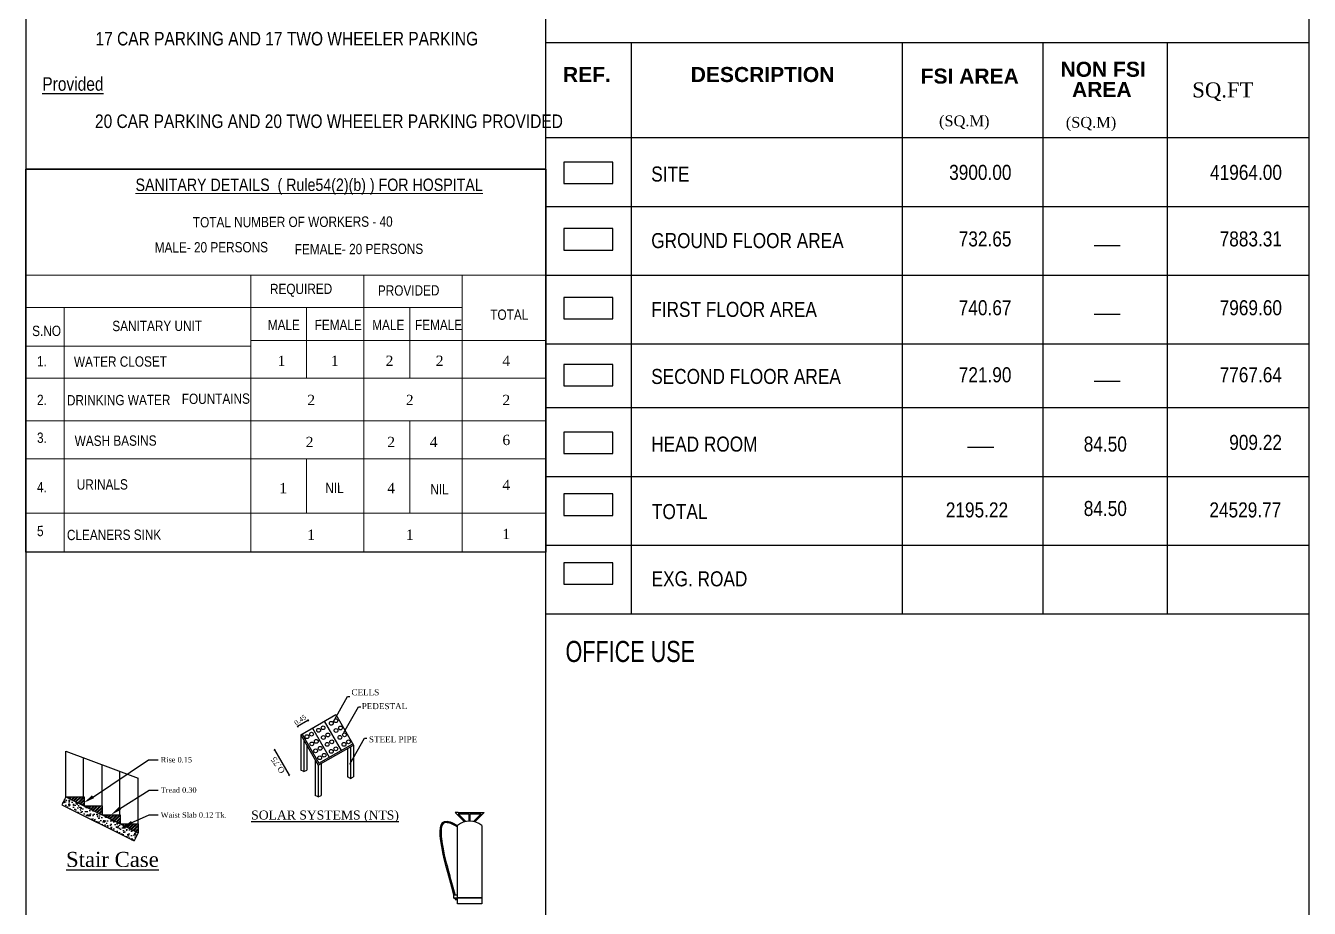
# Model space of a CAD drawing. Header units: metres. Extents: x 1336 to 1656, y -163 to -53.
# Drawn here: x 1573.64 to 1616.3, y -134.44 to -105.1 of the extents above; entities that cross this region are included whole.
import ezdxf
from ezdxf.enums import TextEntityAlignment as Align

# ---------------------------------------------------------------- set-up
doc = ezdxf.new("R2010")
doc.units = ezdxf.units.M
doc.styles.add('.35', font='GILC____.TTF', dxfattribs={"height": 0.35})
doc.styles.get("Standard").update_dxf_attribs({"font": 'times.ttf'})
doc.styles.add('style BOLD', font='arialbd.ttf')
doc.styles.add('style5', font='swissc.ttf')
doc.styles.add('TIMES', font='times.ttf')
doc.dimstyles.get("Standard").update_dxf_attribs({"dimscale": 0.001, "dimtxt": 0.3, "dimasz": 0.18, "dimexe": 0.18, "dimexo": 0.0625, "dimgap": 0.09, "dimtad": 1, "dimtoh": 1, "dimzin": 0, "dimdsep": 46, "dimtxsty": 'Standard', "dimblk": 'ARCHTICK', "dimcen": 0.09, "dimse1": 1, "dimse2": 1, "dimadec": 0, "dimazin": 0, "dimtfac": 1, "dimtofl": 0, "dimtmove": 0, "dimatfit": 3, "dimfxl": 0, "dimtolj": 1, "dimtzin": 0, "dimarcsym": 0})

# ---------------------------------------------------------------- blocks, each defined once
blk = doc.blocks.new('_ArchTick')
at = {"color": 0, "linetype": 'ByBlock', "const_width": 0.15}
blk.add_lwpolyline([(-0.5, -0.5), (0.5, 0.5)], dxfattribs=at)

msp = doc.modelspace()

# ---------------------------------------------------------------- hatches: boundary and pattern name
h = msp.add_hatch()
h.set_pattern_fill('AR-CONC', color=0, scale=0.04, style=0)
h.set_pattern_definition([(50, (1510.09826, -150.4853), (0.2869041, -0.02510085), [0.03, -0.33]), (355, (1510.09826, -150.4853), (-0.0555005, 0.3008769), [0.024, -0.264]), (100.4514, (1510.12217, -150.4874), (0.2314038, 0.2757758), [0.0254961, -0.2804568]), (46.1842, (1510.09826, -150.4053), (0.4268964, -0.0662076), [0.045, -0.495]), (96.6356, (1510.13383, -150.4108), (0.373865, 0.3896471), [0.038244, -0.4206852]), (351.1842, (1510.09826, -150.4053), (0.3738648, 0.3896474), [0.036, -0.396]), (21, (1510.13826, -150.4253), (0.2387628, -0.16104756), [0.03, -0.33]), (326, (1510.13826, -150.4253), (0.0973261, 0.29006), [0.024, -0.264]), (71.4514, (1510.15815, -150.43872), (0.336089, 0.1290122), [0.0254961, -0.2804568]), (37.5, (1510.09826, -150.4853), (0.00486394, 0.13315754), [0, -0.2608, 0, -0.268, 0, -0.265]), (7.5, (1510.09826, -150.4853), (0.10522781, 0.15776468), [0, -0.1528, 0, -0.2548, 0, -0.101]), (327.5, (1510.00906, -150.4853), (0.21352897, -0.00902195), [0, -0.1, 0, -0.312, 0, -0.414]), (317.5, (1509.96906, -150.4853), (0.23327447, 0.040042), [0, -0.13, 0, -0.2072, 0, -0.294])])
h.paths.add_polyline_path([(1577.2455, -132.1998), (1577.3797, -131.9314), (1574.9797, -130.7314), (1574.8455, -130.9998)])
h = msp.add_hatch()
h.set_pattern_fill('ANSI32', color=0, scale=0.2, style=0)
h.set_pattern_definition([(45, (1510.09826, -150.4853), (-0.05303301, 0.05303301), []), (45, (1510.13361, -150.4853), (-0.05303301, 0.05303301), [])])
h.paths.add_polyline_path([(1574.9797, -130.7314), (1575.5797, -131.0314), (1575.5797, -130.7314)])
h.paths.add_polyline_path([(1576.1797, -131.3314), (1576.1797, -131.0314), (1575.5797, -131.0314)])
h.paths.add_polyline_path([(1576.7797, -131.6314), (1576.7797, -131.3314), (1576.1797, -131.3314)])
h.paths.add_polyline_path([(1577.3797, -131.9314), (1577.3797, -131.6314), (1576.7797, -131.6314)])

# ---------------------------------------------------------------- linework, layer by layer
at = {"color": 1}
for p, q in [((1573.6412, -53.0012), (1573.6412, -163.0012)), ((1590.9225, -163.0012), (1590.9225, -72.6111))]:
    msp.add_line(p, q, dxfattribs=at)
at = {"color": 3}
for p, q in [((1616.2998, -105.6708), (1590.9225, -105.6708)), ((1590.9225, -124.655), (1616.2998, -124.655))]:
    msp.add_line(p, q, dxfattribs=at)
at = {"color": 6}
for p, q in [((1593.7625, -105.6708), (1593.7625, -124.655)), ((1602.764, -105.6708), (1602.764, -124.655)), ((1607.4382, -105.6708), (1607.4382, -124.655)), ((1611.5774, -105.6708), (1611.5774, -124.655)), ((1590.9225, -108.8157), (1616.2998, -108.8157)), ((1590.9225, -111.1033), (1616.2998, -111.1033)), ((1590.9225, -113.391), (1616.2998, -113.391)), ((1590.9225, -115.6786), (1615.2811, -115.6786)), ((1590.9225, -115.6786), (1616.2998, -115.6786)), ((1590.9225, -117.7921), (1616.2998, -117.7921)), ((1590.9225, -120.0797), (1616.2998, -120.0797)), ((1590.9225, -122.3673), (1616.2998, -122.3673))]:
    msp.add_line(p, q, dxfattribs=at)
for p, q in [((1593.157, -109.6313), (1591.5261, -109.6313)), ((1591.5261, -109.6313), (1591.5261, -110.3458)), ((1593.157, -110.3458), (1593.157, -109.6313)), ((1591.5261, -110.3458), (1593.157, -110.3458)), ((1593.157, -111.8432), (1591.5261, -111.8432)), ((1591.5261, -111.8432), (1591.5261, -112.5577)), ((1593.157, -112.5577), (1593.157, -111.8432)), ((1591.5261, -112.5577), (1593.157, -112.5577)), ((1609.1445, -112.4016), (1610.0127, -112.4016)), ((1593.157, -114.1307), (1591.5261, -114.1307)), ((1591.5261, -114.1307), (1591.5261, -114.8452)), ((1593.157, -114.8452), (1593.157, -114.1307)), ((1609.1445, -114.6891), (1610.0127, -114.6891)), ((1591.5261, -114.8452), (1593.157, -114.8452)), ((1593.157, -116.3601), (1591.5261, -116.3601)), ((1591.5261, -116.3601), (1591.5261, -117.0747)), ((1593.157, -117.0747), (1593.157, -116.3601)), ((1591.5261, -117.0747), (1593.157, -117.0747)), ((1609.1445, -116.9185), (1610.0127, -116.9185)), ((1593.157, -118.6092), (1591.5261, -118.6092)), ((1591.5261, -118.6092), (1591.5261, -119.3238)), ((1593.157, -119.3238), (1593.157, -118.6092)), ((1591.5261, -119.3238), (1593.157, -119.3238)), ((1604.9449, -119.1125), (1605.813, -119.1125)), ((1593.157, -120.6642), (1591.5261, -120.6642)), ((1591.5261, -120.6642), (1591.5261, -121.3787)), ((1593.157, -121.3787), (1593.157, -120.6642)), ((1591.5261, -121.3787), (1593.157, -121.3787)), ((1593.157, -122.9518), (1591.5261, -122.9518)), ((1591.5261, -122.9518), (1591.5261, -123.6664)), ((1593.157, -123.6664), (1593.157, -122.9518)), ((1591.5261, -123.6664), (1593.157, -123.6664)), ((1582.6599, -128.3612), (1582.6899, -128.4152)), ((1582.6749, -128.3882), (1583.0213, -128.1882)), ((1582.7816, -128.673), (1583.9507, -127.998)), ((1583.0063, -128.1612), (1583.0363, -128.2152)), ((1583.561, -128.223), (1584.1206, -129.1922)), ((1583.9507, -127.998), (1584.5353, -129.0105)), ((1582.7816, -128.673), (1583.3662, -129.6855)), ((1582.7816, -128.673), (1582.7816, -129.8462)), ((1582.8249, -128.648), (1583.3845, -129.6172)), ((1582.9816, -128.7885), (1582.9816, -128.7955)), ((1583.1713, -128.448), (1583.7309, -129.4172)), ((1581.8985, -129.1929), (1581.9327, -129.1531)), ((1581.9156, -129.173), (1582.4001, -130.0123)), ((1581.9156, -129.173), (1582.4001, -130.0123)), ((1582.8816, -128.8462), (1582.8816, -129.8462)), ((1582.9816, -129.0194), (1582.9816, -129.8462)), ((1583.3662, -129.6855), (1584.5353, -129.0105)), ((1583.3845, -129.6172), (1584.5103, -128.9672)), ((1584.3353, -129.126), (1584.3353, -130.0682)), ((1584.4353, -129.0682), (1584.4353, -130.0682)), ((1584.5353, -129.0105), (1584.5353, -130.0682)), ((1583.2662, -129.5123), (1583.2662, -130.6855)), ((1583.4662, -129.6278), (1583.4662, -130.6855)), ((1582.383, -130.0322), (1582.4172, -129.9924)), ((1582.8816, -129.8962), (1582.7816, -129.8462)), ((1582.8816, -129.8462), (1582.8816, -129.8962)), ((1582.8816, -129.8962), (1582.9816, -129.8462)), ((1583.3662, -129.6855), (1583.3662, -130.6855)), ((1584.4353, -130.1182), (1584.3353, -130.0682)), ((1584.4353, -130.0682), (1584.4353, -130.1182)), ((1584.4353, -130.1182), (1584.5353, -130.0682)), ((1583.3662, -130.7355), (1583.2662, -130.6855)), ((1583.3662, -130.6855), (1583.3662, -130.7355)), ((1583.3662, -130.7355), (1583.4662, -130.6855)), ((1588.2238, -131.565), (1587.9173, -131.2582)), ((1588.0138, -131.2582), (1587.9173, -131.2582)), ((1588.0138, -131.2582), (1588.8729, -131.2582)), ((1588.2692, -131.5539), (1588.0138, -131.2982)), ((1588.0138, -131.2982), (1588.3751, -131.2982)), ((1588.3751, -131.541), (1588.3751, -131.2982)), ((1588.4151, -131.541), (1588.4151, -131.2982)), ((1588.4151, -131.2982), (1588.7764, -131.2982)), ((1588.521, -131.5539), (1588.7764, -131.2982)), ((1588.5664, -131.565), (1588.8729, -131.2582)), ((1587.9951, -134.2864), (1587.9951, -131.6864)), ((1588.7951, -131.6864), (1588.7951, -134.2864)), ((1587.8751, -133.9864), (1587.9951, -133.9864)), ((1587.8751, -134.1064), (1587.8751, -133.9864)), ((1587.8751, -134.1064), (1587.8831, -134.1063)), ((1587.8751, -134.1064), (1587.9151, -134.1064)), ((1587.8751, -134.1064), (1587.8911, -134.1064)), ((1587.9951, -134.1064), (1587.8751, -134.1064)), ((1587.9151, -134.1064), (1587.9151, -134.1464)), ((1587.9151, -134.1464), (1587.9551, -134.1464)), ((1587.9551, -134.1464), (1587.9551, -134.1064)), ((1588.7951, -134.0864), (1587.9951, -134.0864)), ((1588.7951, -134.1064), (1587.9951, -134.1064)), ((1588.7951, -134.2864), (1587.9951, -134.2864))]:
    msp.add_line(p, q)
at = {"color": 4}
msp.add_line((1590.9225, -109.8638), (1573.6412, -109.8638), dxfattribs=at)
at = {"color": 0, "lineweight": 0}
for p, q in [((1573.6412, -113.3945), (1590.9225, -113.3945)), ((1581.1264, -113.3945), (1581.1264, -122.5952)), ((1584.8837, -113.3945), (1584.8837, -122.5952)), ((1588.1423, -113.3945), (1588.1423, -122.5952)), ((1573.6412, -114.47), (1588.1423, -114.47)), ((1574.9245, -114.47), (1574.9245, -122.5952)), ((1582.9731, -114.47), (1582.9731, -116.8168)), ((1586.4028, -114.47), (1586.4028, -116.8168)), ((1581.1264, -115.5619), (1590.9225, -115.5619)), ((1573.6412, -115.7517), (1581.1264, -115.7517)), ((1573.6412, -116.819), (1590.9225, -116.819)), ((1573.6412, -118.2379), (1590.9225, -118.2379)), ((1586.4028, -118.2379), (1586.4028, -121.2975)), ((1573.6412, -119.4952), (1590.9225, -119.4952)), ((1582.9731, -119.4952), (1582.9731, -121.2975)), ((1573.6412, -121.2975), (1590.9225, -121.2975)), ((1573.6412, -122.5952), (1590.9225, -122.5952))]:
    msp.add_line(p, q, dxfattribs=at)
at = {"color": 0}
for p, q in [((1574.9797, -129.2114), (1577.3797, -130.1114)), ((1574.9797, -130.7314), (1574.9797, -129.2114)), ((1575.5666, -130.7314), (1575.5666, -129.4315)), ((1575.8609, -130.7543), (1577.7215, -129.5005)), ((1576.1797, -131.0314), (1576.1797, -129.6614)), ((1577.7215, -129.5005), (1578.0398, -129.5005)), ((1576.7697, -131.3314), (1576.7697, -129.8827)), ((1576.7549, -131.129), (1577.7414, -130.5066)), ((1577.3797, -131.6314), (1577.3797, -130.1114)), ((1577.7414, -130.5066), (1578.0398, -130.5066)), ((1574.9797, -130.7314), (1574.8455, -130.9998)), ((1574.9797, -130.7314), (1577.3797, -131.9314)), ((1574.9797, -130.7314), (1575.5797, -130.7314)), ((1575.5797, -130.7314), (1575.5797, -131.0314)), ((1574.8455, -130.9998), (1577.2455, -132.1998)), ((1575.5797, -131.0314), (1576.1797, -131.0314)), ((1576.1797, -131.0314), (1576.1797, -131.3314)), ((1576.1797, -131.3314), (1576.7797, -131.3314)), ((1576.7797, -131.3314), (1576.7797, -131.6314)), ((1577.1264, -131.6044), (1577.7414, -131.336)), ((1577.7414, -131.336), (1578.0398, -131.336)), ((1576.7797, -131.6314), (1577.3797, -131.6314)), ((1577.3797, -131.6314), (1577.3797, -131.9314)), ((1577.3797, -131.9314), (1577.2455, -132.1998))]:
    msp.add_line(p, q, dxfattribs=at)
at = {"color": 5}
msp.add_lwpolyline([(1336.0655, -163.0012), (1616.2998, -163.0012), (1616.2998, -53.0012), (1336.0655, -53.0012)], close=True, dxfattribs=at)
at = {"color": 4}
msp.add_lwpolyline([(1590.9225, -122.5952), (1573.6412, -122.5952), (1573.6412, -109.8638), (1590.9225, -109.8638)], close=True, dxfattribs=at)
for centre in [(1583.5253, -128.4364), (1583.797, -128.2874), (1583.9469, -128.2035), (1584.1062, -128.444), (1582.9896, -128.7328), (1583.1394, -128.649), (1583.2987, -128.8894), (1583.3755, -128.5203), (1583.5348, -128.7607), (1583.6846, -128.6769), (1583.9563, -128.5279), (1584.0841, -128.7575), (1584.234, -128.6736), (1583.1489, -128.9733), (1583.2767, -129.2029), (1583.4266, -129.119), (1583.6626, -128.9903), (1583.7984, -129.2214), (1583.8125, -128.9065), (1583.9482, -129.1375), (1584.2199, -128.9886), (1584.3698, -128.9047), (1583.4125, -129.434), (1583.5623, -129.3501)]:
    msp.add_circle(centre, 0.0631)
msp.add_arc((1588.3951, -132.164), 0.623, 50.05377, 129.94623)
for points, knots in [([(1587.8751, -133.9864), (1587.4997, -132.6631), (1587.0824, -131.1919), (1587.9059, -131.6348), (1587.9951, -131.6864)], [0, 0, 0, 0, 3.030452, 3.3690755, 3.3690755, 3.3690755, 3.3690755]), ([(1587.9136, -133.9755), (1587.8555, -133.7708), (1587.7975, -133.5663), (1587.6347, -132.9703), (1587.5412, -132.5963), (1587.4543, -132.0561), (1587.4445, -131.8616), (1587.4875, -131.6697), (1587.5135, -131.6255), (1587.5807, -131.5791), (1587.6268, -131.5716), (1587.7688, -131.6081), (1587.8642, -131.657), (1587.9723, -131.7194), (1587.9737, -131.7202), (1587.9751, -131.721)], [0, 0, 0, 0, 0.468639, 0.468639, 1.4059171, 1.4059171, 2.1374857, 2.1374857, 2.5462123, 2.5462123, 2.954939, 2.954939, 3.3636656, 3.3636656, 3.3690755, 3.3690755, 3.3690755, 3.3690755])]:
    msp.add_open_spline(points, degree=3, knots=knots)
at = {"color": 0}
for points in [[(1575.9116, -130.7786), (1575.8444, -130.6792), (1575.5797, -130.9305)], [(1576.806, -131.168), (1576.7354, -131.071), (1576.4797, -131.3314)], [(1577.202, -131.6378), (1577.1419, -131.5339), (1576.8603, -131.766)]]:
    msp.add_solid(points, dxfattribs=at)

# ---------------------------------------------------------------- texts
for s, height, style, p in [('17 CAR PARKING AND 17 TWO WHEELER PARKING ', 0.45, 'style5', (1575.9619, -105.7549)), ('REF.', 0.5, 'style BOLD', (1591.4956, -106.9708)), ('DESCRIPTION', 0.5, 'style BOLD', (1595.7431, -106.9708)), ('%%UProvided', 0.45, 'style5', (1574.1943, -107.2592)), ('20 CAR PARKING AND 20 TWO WHEELER PARKING PROVIDED', 0.45, 'style5', (1575.9444, -108.499)), ('SITE', 0.5, 'style5', (1594.4294, -110.279)), ('GROUND FLOOR AREA', 0.5, 'style5', (1594.4294, -112.4909)), ('FIRST FLOOR AREA', 0.5, 'style5', (1594.4294, -114.7784)), ('SECOND FLOOR AREA', 0.5, 'style5', (1594.4294, -117.0079)), ('HEAD ROOM', 0.5, 'style5', (1594.4294, -119.257)), ('OFFICE USE', 0.7, '.35', (1591.5807, -126.2504)), ('CELLS', 0.2, 'TIMES', (1584.4672, -127.3574)), ('PEDESTAL', 0.2, 'TIMES', (1584.8084, -127.8183)), ('STEEL PIPE', 0.2, 'TIMES', (1585.0492, -128.9205)), ('%%USOLAR SYSTEMS (NTS)', 0.3, 'TIMES', (1581.1345, -131.4877))]:
    msp.add_text(s, height=height, dxfattribs=dict(style=style)).set_placement(p)
for s, style, p in [('FSI AREA', 'style BOLD', (1606.6443, -107.0233)), ('NON FSI', 'style BOLD', (1610.8641, -106.7967)), ('AREA', 'style BOLD', (1610.393, -107.4672)), ('3900.00', 'style5', (1606.401, -110.2239)), ('41964.00', 'style5', (1615.39, -110.2239)), ('732.65', 'style5', (1606.401, -112.4358)), ('7883.31', 'style5', (1615.39, -112.4358)), ('740.67', 'style5', (1606.401, -114.7233)), ('7969.60', 'style5', (1615.39, -114.7233)), ('721.90', 'style5', (1606.401, -116.9527)), ('7767.64', 'style5', (1615.39, -116.9527)), ('84.50', 'style5', (1610.2363, -119.257)), ('909.22', 'style5', (1615.39, -119.2018)), ('TOTAL', 'style5', (1596.2989, -121.4999)), ('2195.22', 'style5', (1606.2895, -121.4447)), ('84.50', 'style5', (1610.2363, -121.3971)), ('24529.77', 'style5', (1615.3675, -121.4447)), ('EXG. ROAD', 'style5', (1597.6242, -123.7356))]:
    msp.add_text(s, height=0.5, dxfattribs=dict(style=style)).set_placement(p, align=Align.RIGHT)
for s, height, p in [('SQ.FT', 0.5, (1614.4448, -107.4827)), ('(SQ.M)', 0.36, (1605.6702, -108.4416)), ('(SQ.M)', 0.36, (1609.8839, -108.4898))]:
    msp.add_text(s, height=height).set_placement(p, align=Align.RIGHT)
at = {"color": 0, "lineweight": 0, "style": 'style5'}
msp.add_text('%%USANITARY DETAILS  ( Rule54(2)(b) ) FOR HOSPITAL', height=0.411983, dxfattribs=at).set_placement((1577.2927, -110.5926))
for s, height, rotation, style, p in [('TOTAL NUMBER OF WORKERS - 40', 0.342, 0.2, 'style5', (1579.1994, -111.8027)), ('MALE- 20 PERSONS', 0.342, 0.2, 'style5', (1577.9293, -112.642)), ('FEMALE- 20 PERSONS', 0.342, 0.2, 'style5', (1582.5845, -112.7004)), ('REQUIRED', 0.342, 0.2, 'style5', (1581.7613, -114.0215)), ('PROVIDED', 0.342, 0.2, 'style5', (1585.3465, -114.0732)), ('TOTAL', 0.342, 0.2, 'style5', (1589.0816, -114.8763)), ('S.NO', 0.342, 0.2, 'style5', (1573.8573, -115.416)), ('SANITARY UNIT', 0.342, 0.2, 'style5', (1576.5209, -115.252)), ('MALE  ', 0.342, 0.2, 'style5', (1581.6885, -115.2185)), ('FEMALE  ', 0.342, 0.2, 'style5', (1583.2449, -115.2185)), ('MALE  ', 0.342, 0.2, 'style5', (1585.1583, -115.2185)), ('FEMALE  ', 0.342, 0.2, 'style5', (1586.5802, -115.2185)), ('1.', 0.342, 0.2, 'style5', (1574.0191, -116.4226)), ('WATER CLOSET', 0.342, 0.2, 'style5', (1575.2457, -116.4405)), ('2.', 0.342, 0.2, 'style5', (1574.0191, -117.7092)), ('DRINKING WATER', 0.342, 0.2, 'style5', (1575.0132, -117.7206)), ('FOUNTAINS', 0.342, 0.2, 'style5', (1578.8307, -117.674)), ('3.', 0.342, 0.2, 'style5', (1574.0191, -118.9666)), ('WASH BASINS', 0.342, 0.2, 'style5', (1575.2709, -119.069)), ('4.', 0.342, 0.2, 'style5', (1574.0191, -120.606)), ('URINALS', 0.342, 0.2, 'style5', (1575.3394, -120.5227)), ('NIL', 0.342, 0.2, 'style5', (1583.5999, -120.6347)), ('NIL', 0.342, 0.2, 'style5', (1587.0884, -120.679)), ('5', 0.342, 0.2, 'style5', (1574.0191, -122.0665)), ('CLEANERS SINK', 0.342, 0.2, 'style5', (1575.0132, -122.1991)), ('0.45', 0.16005, 34.28543, 'TIMES', (1582.6312, -128.3628)), ('O.75', 0.2, 124.28543, 'TIMES', (1582.2735, -129.8707))]:
    msp.add_text(s, height=height, rotation=rotation, dxfattribs=dict(style=style)).set_placement(p)
at = {"color": 0, "lineweight": 0}
for s, p in [('1', (1582.0159, -116.4088)), ('1', (1583.7818, -116.4088)), ('2', (1585.6024, -116.4088)), ('2', (1587.2703, -116.4088)), ('4', (1589.4816, -116.4088)), ('2', (1583.0002, -117.7114)), ('2', (1586.2754, -117.7114)), ('2', (1589.4851, -117.7114)), ('2', (1582.9474, -119.1079)), ('2', (1585.6582, -119.1079)), ('4', (1587.0684, -119.1079)), ('6', (1589.4851, -119.0393)), ('1', (1582.0717, -120.6383)), ('4', (1585.6582, -120.6383)), ('4', (1589.4816, -120.5368)), ('1', (1583.0002, -122.1899)), ('1', (1586.2754, -122.1899)), ('1', (1589.4816, -122.1641))]:
    msp.add_text(s, height=0.342, dxfattribs=at).set_placement(p)
at = {"color": 0}
msp.add_text('%%uStair Case', height=0.5, dxfattribs=at).set_placement((1574.9819, -133.0635))
at = {"color": 0, "char_height": 0.18, "attachment_point": 1}
for s, insert in [('\\A1;Rise 0.15', (1578.1298, -129.4105)), ('\\A1;Tread 0.30', (1578.1298, -130.4166)), ('\\A1;Waist Slab 0.12 Tk.', (1578.1298, -131.246))]:
    msp.add_mtext(s, dxfattribs=dict(at, insert=insert))

# ---------------------------------------------------------------- leaders
for points in [[(1583.8554, -128.2532), (1584.3409, -127.3929), (1584.4192, -127.3929)], [(1584.2156, -128.5973), (1584.7011, -127.737), (1584.7794, -127.737)], [(1584.4192, -129.6452), (1584.9047, -128.785), (1584.983, -128.785)]]:
    msp.add_leader(points, dimstyle='Standard', override={"dimgap": 0.09, "dimtad": 0})

doc.saveas('drawing.dxf')
